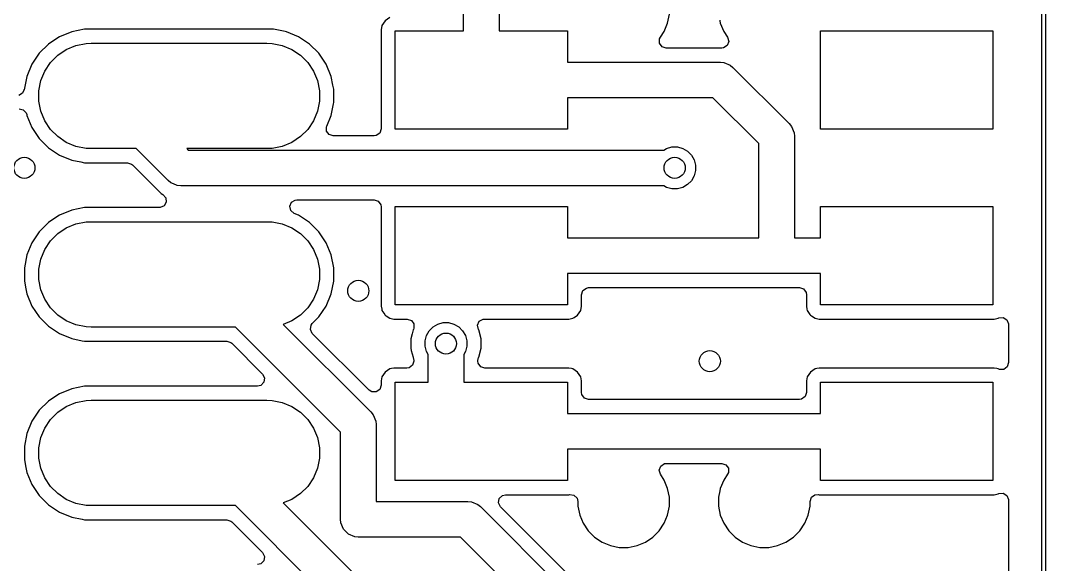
# Model space of a CAD drawing. Header units: inches. Extents: x 0.47 to 2.28, y -2.25 to -0.47.
# Drawn here: x 1.71 to 2.284, y -1.138 to -0.833 of the extents above; entities that cross this region are included whole.
import ezdxf

# ---------------------------------------------------------------- set-up
doc = ezdxf.new("R2010")
doc.units = ezdxf.units.IN
doc.header["$MEASUREMENT"] = 0
doc.layers.add('F.Cu', color=13, linetype='CONTINUOUS', true_color=0xc83434)

msp = doc.modelspace()

# ---------------------------------------------------------------- linework, layer by layer
at = {"layer": 'F.Cu', "linetype": 'CONTINUOUS'}
for p, q in [((1.9785, -0.5315), (1.9785, -0.83858)), ((1.9585, -0.83858), (1.9585, -0.53564)), ((2.28248, -2.08661), (2.28248, -0.62992)), ((2.28445, -0.62992), (2.28445, -2.08661)), ((1.9172, -0.83115), (1.91458, -0.83289)), ((2.07285, -0.83424), (2.07384, -0.82929)), ((1.74631, -0.83762), (1.73908, -0.83906)), ((1.85211, -0.83762), (1.74631, -0.83762)), ((1.74631, -0.83762), (1.74631, -0.83762)), ((1.85857, -0.8389), (1.85211, -0.83762)), ((1.85211, -0.83762), (1.85211, -0.83762)), ((1.9128, -0.8357), (1.91238, -0.83781)), ((1.91238, -0.83781), (1.91238, -0.83781)), ((1.91238, -0.83781), (1.91238, -0.89352)), ((1.91284, -0.8355), (1.9128, -0.8357)), ((1.91458, -0.83289), (1.91284, -0.8355)), ((1.91458, -0.83289), (1.91458, -0.83289)), ((2.07092, -0.8389), (2.07285, -0.83424)), ((2.10201, -0.83258), (2.10207, -0.83289)), ((2.10207, -0.83289), (2.10234, -0.83424)), ((2.10234, -0.83424), (2.10427, -0.8389)), ((1.73227, -0.84188), (1.72682, -0.84552)), ((1.73908, -0.83906), (1.73227, -0.84188)), ((1.73908, -0.83906), (1.73908, -0.83906)), ((1.73908, -0.83906), (1.73908, -0.83906)), ((1.85934, -0.83906), (1.85857, -0.8389)), ((1.86615, -0.84188), (1.85934, -0.83906)), ((1.87228, -0.84597), (1.86615, -0.84188)), ((1.92028, -0.8937), (1.92028, -0.83858)), ((1.92028, -0.83858), (1.9585, -0.83858)), ((1.9785, -0.83858), (2.01673, -0.83858)), ((2.01673, -0.83858), (2.01673, -0.85614)), ((2.06831, -0.84309), (2.06878, -0.84211)), ((2.06831, -0.84552), (2.06831, -0.84309)), ((2.06878, -0.84211), (2.07092, -0.8389)), ((2.06878, -0.84211), (2.06878, -0.84211)), ((2.10427, -0.8389), (2.10642, -0.84211)), ((2.10642, -0.84211), (2.10708, -0.84446)), ((2.15846, -0.8937), (2.15846, -0.83858)), ((2.15846, -0.83858), (2.25492, -0.83858)), ((2.25492, -0.83858), (2.25492, -0.8937)), ((1.72615, -0.84597), (1.72093, -0.85118)), ((1.72682, -0.84552), (1.72615, -0.84597)), ((1.73127, -0.85221), (1.73608, -0.849)), ((1.73608, -0.849), (1.74143, -0.84678)), ((1.74143, -0.84678), (1.74711, -0.84565)), ((1.74711, -0.84565), (1.75, -0.84551)), ((1.75, -0.84551), (1.84843, -0.84551)), ((1.84843, -0.84551), (1.85132, -0.84565)), ((1.85132, -0.84565), (1.857, -0.84678)), ((1.857, -0.84678), (1.86234, -0.849)), ((1.86234, -0.849), (1.86716, -0.85221)), ((1.87749, -0.85118), (1.87228, -0.84597)), ((2.06974, -0.84749), (2.06831, -0.84552)), ((2.07206, -0.84825), (2.06974, -0.84749)), ((2.09976, -0.84825), (2.07206, -0.84825)), ((2.09977, -0.84825), (2.09976, -0.84825)), ((2.10314, -0.84825), (2.09977, -0.84825)), ((2.10421, -0.8481), (2.10314, -0.84825)), ((2.10624, -0.84675), (2.10421, -0.8481)), ((2.10708, -0.84446), (2.10624, -0.84675)), ((1.72093, -0.85118), (1.71684, -0.85731)), ((1.72093, -0.85118), (1.72093, -0.85118)), ((1.72093, -0.85118), (1.72093, -0.85118)), ((1.72717, -0.85631), (1.73127, -0.85221)), ((1.86716, -0.85221), (1.87125, -0.85631)), ((1.88159, -0.85731), (1.87749, -0.85118)), ((1.71684, -0.85731), (1.71402, -0.86412)), ((1.72396, -0.86112), (1.72717, -0.85631)), ((1.87125, -0.85631), (1.87447, -0.86112)), ((1.88441, -0.86412), (1.88159, -0.85731)), ((2.01673, -0.85614), (2.10236, -0.85614)), ((2.10236, -0.85614), (2.10431, -0.85633)), ((2.10431, -0.85633), (2.10792, -0.85783)), ((2.10792, -0.85783), (2.10792, -0.85783)), ((2.10792, -0.85783), (2.10943, -0.85907)), ((2.10943, -0.85907), (2.14093, -0.89057)), ((1.71402, -0.86412), (1.71254, -0.87154)), ((1.71402, -0.86412), (1.71402, -0.86412)), ((1.71402, -0.86412), (1.71402, -0.86412)), ((1.72061, -0.87215), (1.72174, -0.86647)), ((1.72174, -0.86647), (1.72396, -0.86112)), ((1.87447, -0.86112), (1.87668, -0.86647)), ((1.87668, -0.86647), (1.87781, -0.87215)), ((1.88537, -0.86894), (1.88441, -0.86412)), ((1.71248, -0.87153), (1.71161, -0.87352)), ((1.71254, -0.87154), (1.71248, -0.87153)), ((1.72061, -0.87793), (1.72061, -0.87215)), ((1.87781, -0.87215), (1.87781, -0.87793)), ((1.88585, -0.87135), (1.88537, -0.86894)), ((1.88585, -0.87873), (1.88585, -0.87135)), ((1.71161, -0.87352), (1.70951, -0.87475)), ((1.72174, -0.88361), (1.72061, -0.87793)), ((1.87781, -0.87793), (1.87668, -0.88361)), ((2.09822, -0.87614), (2.01673, -0.87614)), ((2.01673, -0.87614), (2.01673, -0.8937)), ((2.12386, -0.90178), (2.09822, -0.87614)), ((1.70958, -0.88229), (1.71197, -0.88277)), ((1.71197, -0.88277), (1.71363, -0.88456)), ((1.72396, -0.88896), (1.72174, -0.88361)), ((1.87668, -0.88361), (1.87447, -0.88896)), ((1.88441, -0.88595), (1.88569, -0.87953)), ((1.88569, -0.87953), (1.88585, -0.87873)), ((1.71363, -0.88456), (1.71391, -0.88544)), ((1.71391, -0.88544), (1.71402, -0.88595)), ((1.71402, -0.88595), (1.71684, -0.89277)), ((1.72717, -0.89377), (1.72396, -0.88896)), ((1.87447, -0.88896), (1.87125, -0.89377)), ((1.8819, -0.89201), (1.88441, -0.88595)), ((1.71684, -0.89277), (1.72093, -0.89889)), ((1.73127, -0.89786), (1.72717, -0.89377)), ((1.87125, -0.89377), (1.86716, -0.89786)), ((1.88179, -0.8923), (1.8819, -0.89201)), ((1.88179, -0.89474), (1.88179, -0.8923)), ((1.88323, -0.89671), (1.88179, -0.89474)), ((1.91238, -0.89352), (1.91163, -0.89584)), ((2.01673, -0.8937), (1.92028, -0.8937)), ((2.14093, -0.89057), (2.14217, -0.89208)), ((2.14217, -0.89208), (2.14217, -0.89208)), ((2.14217, -0.89208), (2.14367, -0.89569)), ((2.25492, -0.8937), (2.15846, -0.8937)), ((1.72093, -0.89889), (1.72615, -0.90411)), ((1.73608, -0.90108), (1.73127, -0.89786)), ((1.74143, -0.9033), (1.73608, -0.90108)), ((1.86234, -0.90108), (1.857, -0.9033)), ((1.86716, -0.89786), (1.86234, -0.90108)), ((1.88554, -0.89746), (1.88323, -0.89671)), ((1.90844, -0.89746), (1.88554, -0.89746)), ((1.90966, -0.89727), (1.90844, -0.89746)), ((1.91163, -0.89584), (1.90966, -0.89727)), ((2.14367, -0.89569), (2.14386, -0.89764)), ((2.14386, -0.89764), (2.14386, -0.95457)), ((1.72615, -0.90411), (1.73227, -0.9082)), ((1.74711, -0.90442), (1.74143, -0.9033)), ((1.75, -0.90457), (1.74711, -0.90442)), ((1.77523, -0.90457), (1.75, -0.90457)), ((1.79309, -0.92243), (1.77523, -0.90457)), ((1.84843, -0.90457), (1.80351, -0.90457)), ((1.80351, -0.90457), (1.8043, -0.90535)), ((1.8043, -0.90535), (2.07067, -0.90535)), ((1.85132, -0.90442), (1.84843, -0.90457)), ((1.857, -0.9033), (1.85132, -0.90442)), ((2.07067, -0.90535), (2.07225, -0.90444)), ((2.07225, -0.90444), (2.07523, -0.90364)), ((2.07523, -0.90364), (2.07831, -0.90364)), ((2.07831, -0.90364), (2.08129, -0.90444)), ((2.08129, -0.90444), (2.08396, -0.90598)), ((2.08396, -0.90598), (2.08614, -0.90816)), ((2.12386, -0.95457), (2.12386, -0.90178)), ((1.73227, -0.9082), (1.73908, -0.91102)), ((1.73908, -0.91102), (1.74424, -0.91205)), ((1.74424, -0.91205), (1.74631, -0.91246)), ((1.74631, -0.91246), (1.74631, -0.91246)), ((1.74631, -0.91246), (1.77033, -0.91246)), ((1.77033, -0.91246), (1.77264, -0.91321)), ((2.08614, -0.90816), (2.08768, -0.91083)), ((2.08768, -0.91083), (2.08848, -0.91381)), ((1.77264, -0.91321), (1.77311, -0.91362)), ((1.77311, -0.91362), (1.78584, -0.92634)), ((2.08848, -0.9169), (2.08768, -0.91987)), ((2.08848, -0.91381), (2.08848, -0.9169)), ((1.7946, -0.92367), (1.79309, -0.92243)), ((1.79609, -0.92429), (1.7946, -0.92367)), ((1.7946, -0.92367), (1.7946, -0.92367)), ((2.08614, -0.92254), (2.08396, -0.92472)), ((2.08768, -0.91987), (2.08614, -0.92254)), ((1.78584, -0.92634), (1.78584, -0.92634)), ((1.78584, -0.92634), (1.78917, -0.92967)), ((1.78917, -0.92967), (1.79019, -0.93026)), ((1.79821, -0.92516), (1.79609, -0.92429)), ((1.80016, -0.92535), (1.79821, -0.92516)), ((1.79821, -0.92516), (1.79821, -0.92516)), ((2.07067, -0.92535), (1.80016, -0.92535)), ((2.07225, -0.92627), (2.07067, -0.92535)), ((2.07523, -0.92706), (2.07225, -0.92627)), ((2.07831, -0.92706), (2.07523, -0.92706)), ((2.08129, -0.92627), (2.07831, -0.92706)), ((2.08396, -0.92472), (2.08129, -0.92627)), ((1.79019, -0.93026), (1.79182, -0.93207)), ((1.79207, -0.93449), (1.79086, -0.93661)), ((1.79182, -0.93207), (1.79207, -0.93449)), ((1.86121, -0.93688), (1.86214, -0.93463)), ((1.86214, -0.93463), (1.86422, -0.93336)), ((1.86422, -0.93336), (1.86514, -0.93325)), ((1.86514, -0.93325), (1.90844, -0.93325)), ((1.90844, -0.93325), (1.91076, -0.934)), ((1.91076, -0.934), (1.91219, -0.93597)), ((1.73908, -0.93906), (1.73227, -0.94188)), ((1.74631, -0.93762), (1.73908, -0.93906)), ((1.73908, -0.93906), (1.73908, -0.93906)), ((1.73908, -0.93906), (1.73908, -0.93906)), ((1.78822, -0.93762), (1.74631, -0.93762)), ((1.78863, -0.9376), (1.78822, -0.93762)), ((1.79086, -0.93661), (1.78863, -0.9376)), ((1.86178, -0.93925), (1.86121, -0.93688)), ((1.86363, -0.94083), (1.86178, -0.93925)), ((1.86615, -0.94188), (1.86363, -0.94083)), ((1.91219, -0.93597), (1.91238, -0.93719)), ((1.91238, -0.93719), (1.91238, -0.9929)), ((1.92028, -0.99213), (1.92028, -0.93701)), ((1.92028, -0.93701), (2.01673, -0.93701)), ((2.01673, -0.93701), (2.01673, -0.95457)), ((2.15846, -0.95457), (2.15846, -0.93701)), ((2.15846, -0.93701), (2.25492, -0.93701)), ((2.25492, -0.93701), (2.25492, -0.99213)), ((1.72615, -0.94597), (1.72093, -0.95118)), ((1.72805, -0.9447), (1.72615, -0.94597)), ((1.73227, -0.94188), (1.72805, -0.9447)), ((1.73608, -0.949), (1.74143, -0.94678)), ((1.74143, -0.94678), (1.74711, -0.94565)), ((1.74711, -0.94565), (1.75, -0.94551)), ((1.75, -0.94551), (1.84843, -0.94551)), ((1.84843, -0.94551), (1.85132, -0.94565)), ((1.85132, -0.94565), (1.857, -0.94678)), ((1.857, -0.94678), (1.86234, -0.949)), ((1.87228, -0.94597), (1.86615, -0.94188)), ((1.87749, -0.95118), (1.87228, -0.94597)), ((1.72093, -0.95118), (1.71684, -0.95731)), ((1.72093, -0.95118), (1.72093, -0.95118)), ((1.72093, -0.95118), (1.72093, -0.95118)), ((1.72717, -0.95631), (1.73127, -0.95221)), ((1.73127, -0.95221), (1.73608, -0.949)), ((1.86234, -0.949), (1.86716, -0.95221)), ((1.86716, -0.95221), (1.87125, -0.95631)), ((1.88159, -0.95731), (1.87749, -0.95118)), ((1.71684, -0.95731), (1.71402, -0.96412)), ((1.72396, -0.96112), (1.72717, -0.95631)), ((1.87125, -0.95631), (1.87447, -0.96112)), ((1.88441, -0.96412), (1.88159, -0.95731)), ((2.01673, -0.95457), (2.12386, -0.95457)), ((2.14386, -0.95457), (2.15846, -0.95457)), ((1.71402, -0.96412), (1.71258, -0.97135)), ((1.71402, -0.96412), (1.71402, -0.96412)), ((1.71402, -0.96412), (1.71402, -0.96412)), ((1.72174, -0.96647), (1.72396, -0.96112)), ((1.87447, -0.96112), (1.87668, -0.96647)), ((1.88585, -0.97135), (1.88441, -0.96412)), ((1.72061, -0.97215), (1.72174, -0.96647)), ((1.87668, -0.96647), (1.87781, -0.97215)), ((1.71258, -0.97135), (1.71258, -0.97873)), ((1.72061, -0.97793), (1.72061, -0.97215)), ((1.87781, -0.97215), (1.87781, -0.97793)), ((1.88585, -0.97873), (1.88585, -0.97135)), ((2.13386, -0.97457), (2.01673, -0.97457)), ((2.01673, -0.97457), (2.01673, -0.99213)), ((2.15846, -0.97457), (2.13386, -0.97457)), ((2.15846, -0.99213), (2.15846, -0.97457)), ((1.71258, -0.97873), (1.71347, -0.98321)), ((1.72174, -0.98361), (1.72061, -0.97793)), ((1.87781, -0.97793), (1.87668, -0.98361)), ((1.88441, -0.98595), (1.88585, -0.97873)), ((1.71347, -0.98321), (1.71402, -0.98595)), ((1.71402, -0.98595), (1.71684, -0.99277)), ((1.72396, -0.98896), (1.72174, -0.98361)), ((1.87668, -0.98361), (1.87447, -0.98896)), ((1.88159, -0.99277), (1.88441, -0.98595)), ((2.02463, -0.9864), (2.02538, -0.98409)), ((2.02463, -0.9929), (2.02463, -0.9864)), ((2.02538, -0.98409), (2.02735, -0.98265)), ((2.02735, -0.98265), (2.02857, -0.98246)), ((2.02857, -0.98246), (2.1315, -0.98246)), ((2.1315, -0.98246), (2.13621, -0.98246)), ((2.13621, -0.98246), (2.14663, -0.98246)), ((2.14663, -0.98246), (2.14895, -0.98321)), ((2.14895, -0.98321), (2.15038, -0.98519)), ((2.15038, -0.98519), (2.15057, -0.9864)), ((2.15057, -0.9864), (2.15057, -0.9929)), ((1.71684, -0.99277), (1.72093, -0.99889)), ((1.72717, -0.99377), (1.72396, -0.98896)), ((1.87447, -0.98896), (1.87125, -0.99377)), ((1.87749, -0.99889), (1.88159, -0.99277)), ((1.91238, -0.9929), (1.91269, -0.99444)), ((2.01673, -0.99213), (1.92028, -0.99213)), ((2.02417, -0.99521), (2.02463, -0.9929)), ((2.15057, -0.9929), (2.15088, -0.99444)), ((2.25492, -0.99213), (2.15846, -0.99213)), ((1.73127, -0.99786), (1.72717, -0.99377)), ((1.73608, -1.00108), (1.73127, -0.99786)), ((1.86716, -0.99786), (1.86234, -1.00108)), ((1.87125, -0.99377), (1.86716, -0.99786)), ((1.91269, -0.99444), (1.91284, -0.99521)), ((1.91284, -0.99521), (1.91437, -0.9975)), ((1.91437, -0.9975), (1.91458, -0.99782)), ((1.91458, -0.99782), (1.91524, -0.99825)), ((1.91524, -0.99825), (1.9172, -0.99956)), ((2.02047, -0.99912), (2.02242, -0.99782)), ((2.02242, -0.99782), (2.02417, -0.99521)), ((2.15088, -0.99444), (2.15103, -0.99521)), ((2.15103, -0.99521), (2.15256, -0.9975)), ((2.15256, -0.9975), (2.15277, -0.99782)), ((2.15277, -0.99782), (2.15343, -0.99825)), ((2.15343, -0.99825), (2.15538, -0.99956)), ((1.72093, -0.99889), (1.72615, -1.00411)), ((1.72615, -1.00411), (1.73227, -1.0082)), ((1.74143, -1.0033), (1.73608, -1.00108)), ((1.74711, -1.00442), (1.74143, -1.0033)), ((1.75, -1.00457), (1.74711, -1.00442)), ((1.86234, -1.00108), (1.85761, -1.00304)), ((1.85761, -1.00304), (1.90668, -1.05211)), ((1.87274, -1.00595), (1.87312, -1.00354)), ((1.87312, -1.00354), (1.87384, -1.00254)), ((1.87384, -1.00254), (1.87749, -0.99889)), ((1.87749, -0.99889), (1.87749, -0.99889)), ((1.87749, -0.99889), (1.87749, -0.99889)), ((1.9172, -0.99956), (1.9172, -0.99956)), ((1.9172, -0.99956), (1.9172, -0.99956)), ((1.9172, -0.99956), (1.9195, -1.00002)), ((1.9195, -1.00002), (1.92702, -1.00002)), ((1.92702, -1.00002), (1.92934, -1.00077)), ((1.92934, -1.00077), (1.93077, -1.00274)), ((1.93077, -1.00274), (1.93077, -1.00518)), ((1.93929, -1.00659), (1.94147, -1.00441)), ((1.94147, -1.00441), (1.94414, -1.00287)), ((1.94414, -1.00287), (1.94712, -1.00207)), ((1.94712, -1.00207), (1.9502, -1.00207)), ((1.9502, -1.00207), (1.95318, -1.00287)), ((1.95318, -1.00287), (1.95585, -1.00441)), ((1.95585, -1.00441), (1.95803, -1.00659)), ((1.96638, -1.00355), (1.96737, -1.00132)), ((1.96688, -1.00593), (1.96638, -1.00355)), ((1.96737, -1.00132), (1.96948, -1.00011)), ((1.96948, -1.00011), (1.9703, -1.00002)), ((1.9703, -1.00002), (2.01751, -1.00002)), ((2.01751, -1.00002), (2.01981, -0.99956)), ((2.01751, -1.00002), (2.01751, -1.00002)), ((2.01981, -0.99956), (2.02047, -0.99912)), ((2.01981, -0.99956), (2.01981, -0.99956)), ((2.01981, -0.99956), (2.01981, -0.99956)), ((2.15538, -0.99956), (2.15538, -0.99956)), ((2.15538, -0.99956), (2.15538, -0.99956)), ((2.15538, -0.99956), (2.15769, -1.00002)), ((2.15769, -1.00002), (2.15769, -1.00002)), ((2.15769, -1.00002), (2.2557, -1.00002)), ((2.2557, -1.00002), (2.258, -0.99956)), ((2.2557, -1.00002), (2.2557, -1.00002)), ((2.258, -0.99956), (2.25831, -0.99943)), ((2.258, -0.99956), (2.258, -0.99956)), ((2.25831, -0.99943), (2.26074, -0.99924)), ((2.26074, -0.99924), (2.26282, -1.00052)), ((2.26282, -1.00052), (2.26375, -1.00277)), ((2.26375, -1.00277), (2.26376, -1.00308)), ((2.26376, -1.00308), (2.26376, -1.02448)), ((1.73227, -1.0082), (1.73908, -1.01102)), ((1.83085, -1.00457), (1.75, -1.00457)), ((1.88961, -1.06333), (1.83085, -1.00457)), ((1.87384, -1.00812), (1.87274, -1.00595)), ((1.90565, -1.03992), (1.87384, -1.00812)), ((1.92974, -1.00825), (1.92896, -1.01119)), ((1.9303, -1.00617), (1.92974, -1.00825)), ((1.93043, -1.00595), (1.9303, -1.00617)), ((1.93044, -1.00593), (1.93043, -1.00595)), ((1.93077, -1.00518), (1.93044, -1.00593)), ((1.93695, -1.01224), (1.93775, -1.00926)), ((1.93775, -1.00926), (1.93929, -1.00659)), ((1.95803, -1.00659), (1.95957, -1.00926)), ((1.95957, -1.00926), (1.96037, -1.01224)), ((1.96702, -1.00617), (1.96688, -1.00593)), ((1.96837, -1.01119), (1.96702, -1.00617)), ((1.73908, -1.01102), (1.74487, -1.01217)), ((1.74487, -1.01217), (1.74631, -1.01246)), ((1.74631, -1.01246), (1.74631, -1.01246)), ((1.74631, -1.01246), (1.82594, -1.01246)), ((1.82594, -1.01246), (1.82826, -1.01321)), ((1.82826, -1.01321), (1.82873, -1.01362)), ((1.82873, -1.01362), (1.846, -1.03089)), ((1.92896, -1.01119), (1.92896, -1.01637)), ((1.93695, -1.01532), (1.93695, -1.01224)), ((1.93775, -1.0183), (1.93695, -1.01532)), ((1.96037, -1.01532), (1.95957, -1.0183)), ((1.96037, -1.01224), (1.96037, -1.01532)), ((1.96837, -1.01637), (1.96837, -1.01119)), ((1.92896, -1.01637), (1.92929, -1.01763)), ((1.92929, -1.01763), (1.9303, -1.02139)), ((1.9303, -1.02139), (1.9304, -1.02162)), ((1.9304, -1.02162), (1.93034, -1.02165)), ((1.93034, -1.02165), (1.93077, -1.02325)), ((1.93866, -1.01988), (1.93775, -1.0183)), ((1.93866, -1.03543), (1.93866, -1.01988)), ((1.95957, -1.0183), (1.95866, -1.01988)), ((1.95866, -1.01988), (1.95866, -1.03543)), ((1.96656, -1.02325), (1.96698, -1.02165)), ((1.96692, -1.02162), (1.96702, -1.02139)), ((1.96698, -1.02165), (1.96692, -1.02162)), ((1.96702, -1.02139), (1.96837, -1.01637)), ((1.96702, -1.02139), (1.96702, -1.02139)), ((1.92804, -1.02735), (1.92682, -1.02754)), ((1.93001, -1.02591), (1.92804, -1.02735)), ((1.93077, -1.0236), (1.93001, -1.02591)), ((1.93077, -1.02325), (1.93077, -1.0236)), ((1.96656, -1.0236), (1.96656, -1.02325)), ((1.96675, -1.02481), (1.96656, -1.0236)), ((1.96818, -1.02679), (1.96675, -1.02481)), ((1.9705, -1.02754), (1.96818, -1.02679)), ((2.26301, -1.0268), (2.26104, -1.02823)), ((2.26376, -1.02448), (2.26301, -1.0268)), ((1.846, -1.03089), (1.84711, -1.03306)), ((1.84711, -1.03306), (1.84673, -1.03547)), ((1.91284, -1.03235), (1.91261, -1.0335)), ((1.91458, -1.02974), (1.91284, -1.03235)), ((1.9172, -1.028), (1.91458, -1.02974)), ((1.91458, -1.02974), (1.91458, -1.02974)), ((1.91818, -1.0278), (1.9172, -1.028)), ((1.9195, -1.02754), (1.91818, -1.0278)), ((1.92682, -1.02754), (1.9195, -1.02754)), ((2.01751, -1.02754), (1.9705, -1.02754)), ((2.01904, -1.02784), (2.01751, -1.02754)), ((2.01751, -1.02754), (2.01751, -1.02754)), ((2.01981, -1.028), (2.01904, -1.02784)), ((2.02241, -1.02974), (2.01981, -1.028)), ((2.02242, -1.02974), (2.02241, -1.02974)), ((2.02417, -1.03235), (2.02242, -1.02974)), ((2.02242, -1.02974), (2.02242, -1.02974)), ((2.02463, -1.03466), (2.02417, -1.03235)), ((2.02417, -1.03235), (2.02417, -1.03235)), ((2.02417, -1.03235), (2.02417, -1.03235)), ((2.15103, -1.03235), (2.1508, -1.0335)), ((2.15277, -1.02974), (2.15103, -1.03235)), ((2.15538, -1.028), (2.15277, -1.02974)), ((2.15277, -1.02974), (2.15277, -1.02974)), ((2.15637, -1.0278), (2.15538, -1.028)), ((2.15769, -1.02754), (2.15637, -1.0278)), ((2.2557, -1.02754), (2.15769, -1.02754)), ((2.25723, -1.02784), (2.2557, -1.02754)), ((2.258, -1.028), (2.25723, -1.02784)), ((2.25831, -1.02812), (2.258, -1.028)), ((2.2586, -1.02823), (2.25831, -1.02812)), ((2.26104, -1.02823), (2.2586, -1.02823)), ((1.74631, -1.03762), (1.73908, -1.03906)), ((1.84322, -1.03762), (1.74631, -1.03762)), ((1.84501, -1.03719), (1.84322, -1.03762)), ((1.84673, -1.03547), (1.84501, -1.03719)), ((1.91238, -1.03714), (1.91163, -1.03945)), ((1.91261, -1.0335), (1.91238, -1.03466)), ((1.91238, -1.03466), (1.91238, -1.03466)), ((1.91238, -1.03466), (1.91238, -1.03714)), ((1.92028, -1.09055), (1.92028, -1.03543)), ((1.92028, -1.03543), (1.93866, -1.03543)), ((1.95866, -1.03543), (2.01673, -1.03543)), ((2.01673, -1.03543), (2.01673, -1.05299)), ((2.02463, -1.04116), (2.02463, -1.03466)), ((2.02463, -1.03466), (2.02463, -1.03466)), ((2.1508, -1.0335), (2.15057, -1.03466)), ((2.15057, -1.03466), (2.15057, -1.03466)), ((2.15057, -1.03466), (2.15057, -1.04116)), ((2.15846, -1.05299), (2.15846, -1.03543)), ((2.15846, -1.03543), (2.25492, -1.03543)), ((2.25492, -1.03543), (2.25492, -1.09055)), ((1.72858, -1.04435), (1.72615, -1.04597)), ((1.73227, -1.04188), (1.72858, -1.04435)), ((1.73908, -1.03906), (1.73227, -1.04188)), ((1.73908, -1.03906), (1.73908, -1.03906)), ((1.73908, -1.03906), (1.73908, -1.03906)), ((1.90722, -1.04089), (1.90565, -1.03992)), ((1.90966, -1.04089), (1.90722, -1.04089)), ((1.91163, -1.03945), (1.90966, -1.04089)), ((2.02482, -1.04237), (2.02463, -1.04116)), ((2.02625, -1.04435), (2.02482, -1.04237)), ((2.02857, -1.0451), (2.02625, -1.04435)), ((2.14982, -1.04347), (2.14785, -1.04491)), ((2.15057, -1.04116), (2.14982, -1.04347)), ((1.72615, -1.04597), (1.72093, -1.05118)), ((1.73127, -1.05221), (1.73608, -1.049)), ((1.73608, -1.049), (1.74143, -1.04678)), ((1.74143, -1.04678), (1.74711, -1.04565)), ((1.74711, -1.04565), (1.75, -1.04551)), ((1.75, -1.04551), (1.84843, -1.04551)), ((1.84843, -1.04551), (1.85132, -1.04565)), ((1.85132, -1.04565), (1.857, -1.04678)), ((1.857, -1.04678), (1.86234, -1.049)), ((1.86234, -1.049), (1.86716, -1.05221)), ((2.14663, -1.0451), (2.02857, -1.0451)), ((2.14785, -1.04491), (2.14663, -1.0451)), ((1.72093, -1.05118), (1.71684, -1.05731)), ((1.72093, -1.05118), (1.72093, -1.05118)), ((1.72093, -1.05118), (1.72093, -1.05118)), ((1.72717, -1.05631), (1.73127, -1.05221)), ((1.86716, -1.05221), (1.87125, -1.05631)), ((1.90668, -1.05211), (1.90792, -1.05363)), ((1.90792, -1.05363), (1.90941, -1.05723)), ((2.01673, -1.05299), (2.15846, -1.05299)), ((1.71684, -1.05731), (1.71402, -1.06412)), ((1.72174, -1.06647), (1.72396, -1.06112)), ((1.72396, -1.06112), (1.72717, -1.05631)), ((1.87125, -1.05631), (1.87447, -1.06112)), ((1.87447, -1.06112), (1.87668, -1.06647)), ((1.90941, -1.05723), (1.90961, -1.05918)), ((1.90961, -1.05918), (1.90961, -1.1022)), ((1.71402, -1.06412), (1.71258, -1.07135)), ((1.71402, -1.06412), (1.71402, -1.06412)), ((1.71402, -1.06412), (1.71402, -1.06412)), ((1.72061, -1.07215), (1.72174, -1.06647)), ((1.87668, -1.06647), (1.87781, -1.07215)), ((1.88961, -1.1122), (1.88961, -1.06333)), ((1.71258, -1.07135), (1.71258, -1.07873)), ((1.72061, -1.07793), (1.72061, -1.07215)), ((1.87781, -1.07215), (1.87781, -1.07793)), ((2.15846, -1.07299), (2.01673, -1.07299)), ((2.01673, -1.07299), (2.01673, -1.09055)), ((2.15846, -1.09055), (2.15846, -1.07299)), ((1.71258, -1.07873), (1.71329, -1.08231)), ((1.72174, -1.08361), (1.72061, -1.07793)), ((1.87781, -1.07793), (1.87668, -1.08361)), ((1.71329, -1.08231), (1.71402, -1.08595)), ((1.72396, -1.08896), (1.72174, -1.08361)), ((1.87668, -1.08361), (1.87447, -1.08896)), ((2.06812, -1.08467), (2.06896, -1.08239)), ((2.06878, -1.08702), (2.06812, -1.08467)), ((2.06896, -1.08239), (2.07099, -1.08103)), ((2.07099, -1.08103), (2.07206, -1.08089)), ((2.07206, -1.08089), (2.10314, -1.08089)), ((2.10314, -1.08089), (2.10546, -1.08164)), ((2.10546, -1.08164), (2.10689, -1.08361)), ((2.10689, -1.08361), (2.10689, -1.08605)), ((1.71402, -1.08595), (1.71684, -1.09276)), ((1.72717, -1.09377), (1.72396, -1.08896)), ((1.87447, -1.08896), (1.87125, -1.09377)), ((2.01673, -1.09055), (1.92028, -1.09055)), ((2.07092, -1.09023), (2.06878, -1.08702)), ((2.07285, -1.09489), (2.07092, -1.09023)), ((2.10427, -1.09023), (2.10234, -1.09489)), ((2.10642, -1.08702), (2.10427, -1.09023)), ((2.10689, -1.08605), (2.10642, -1.08702)), ((2.25492, -1.09055), (2.15846, -1.09055)), ((1.71684, -1.09276), (1.72093, -1.09889)), ((1.73127, -1.09786), (1.72717, -1.09377)), ((1.87125, -1.09377), (1.86716, -1.09786)), ((2.07384, -1.09984), (2.07285, -1.09489)), ((2.10207, -1.09624), (2.10136, -1.09984)), ((2.10234, -1.09489), (2.10207, -1.09624)), ((1.72093, -1.09889), (1.72615, -1.10411)), ((1.73608, -1.10108), (1.73127, -1.09786)), ((1.74143, -1.1033), (1.73608, -1.10108)), ((1.86234, -1.10108), (1.85761, -1.10304)), ((1.86716, -1.09786), (1.86234, -1.10108)), ((1.97816, -1.103), (1.97855, -1.1006)), ((1.97855, -1.1006), (1.98027, -1.09887)), ((1.98027, -1.09887), (1.98206, -1.09844)), ((1.98206, -1.09844), (2.01751, -1.09844)), ((2.01751, -1.09844), (2.01791, -1.09837)), ((2.01751, -1.09844), (2.01751, -1.09844)), ((2.01791, -1.09837), (2.02033, -1.09865)), ((2.02033, -1.09865), (2.02212, -1.10031)), ((2.02212, -1.10031), (2.02262, -1.10223)), ((2.07384, -1.10488), (2.07384, -1.09984)), ((2.10136, -1.09984), (2.10136, -1.10488)), ((2.15258, -1.10223), (2.15333, -1.09992)), ((2.15333, -1.09992), (2.1553, -1.09848)), ((2.1553, -1.09848), (2.15729, -1.09837)), ((2.15729, -1.09837), (2.15769, -1.09844)), ((2.15769, -1.09844), (2.15769, -1.09844)), ((2.15769, -1.09844), (2.2557, -1.09844)), ((2.2557, -1.09844), (2.258, -1.09799)), ((2.2557, -1.09844), (2.2557, -1.09844)), ((2.258, -1.09799), (2.25831, -1.09786)), ((2.258, -1.09799), (2.258, -1.09799)), ((2.25831, -1.09786), (2.26074, -1.09767)), ((2.26074, -1.09767), (2.26282, -1.09894)), ((2.26282, -1.09894), (2.26375, -1.10119)), ((2.26375, -1.10119), (2.26376, -1.1015)), ((2.26376, -1.1015), (2.26376, -1.19275)), ((1.72615, -1.10411), (1.73227, -1.1082)), ((1.74711, -1.10442), (1.74143, -1.1033)), ((1.75, -1.10457), (1.74711, -1.10442)), ((1.83085, -1.10457), (1.75, -1.10457)), ((1.92217, -1.19589), (1.83085, -1.10457)), ((1.85761, -1.10304), (1.93338, -1.17882)), ((1.90961, -1.1022), (1.96099, -1.1022)), ((1.96099, -1.1022), (1.96295, -1.1024)), ((1.96295, -1.1024), (1.96655, -1.10389)), ((1.96655, -1.10389), (1.96655, -1.10389)), ((1.96655, -1.10389), (1.96807, -1.10513)), ((1.96807, -1.10513), (2.08817, -1.22524)), ((1.97927, -1.10518), (1.97816, -1.103)), ((2.0798, -1.20571), (1.97927, -1.10518)), ((2.02262, -1.10223), (2.02262, -1.10488)), ((2.02262, -1.10488), (2.0236, -1.10983)), ((2.07285, -1.10983), (2.07384, -1.10488)), ((2.10136, -1.10488), (2.10234, -1.10983)), ((2.15159, -1.10983), (2.15258, -1.10488)), ((2.15258, -1.10488), (2.15258, -1.10223)), ((1.73227, -1.1082), (1.73908, -1.11102)), ((1.73908, -1.11102), (1.74487, -1.11217)), ((1.74487, -1.11217), (1.74631, -1.11246)), ((1.74631, -1.11246), (1.74631, -1.11246)), ((1.74631, -1.11246), (1.82594, -1.11246)), ((1.82594, -1.11246), (1.82826, -1.11321)), ((1.82826, -1.11321), (1.82873, -1.11362)), ((1.82873, -1.11362), (1.846, -1.13089)), ((1.8898, -1.11416), (1.88961, -1.1122)), ((2.0236, -1.10983), (2.02553, -1.11449)), ((2.07092, -1.11449), (2.07285, -1.10983)), ((2.10234, -1.10983), (2.10427, -1.11449)), ((2.14966, -1.11449), (2.15159, -1.10983)), ((1.89129, -1.11776), (1.8898, -1.11416)), ((1.89405, -1.12052), (1.89129, -1.11776)), ((2.02553, -1.11449), (2.02834, -1.11869)), ((2.02834, -1.11869), (2.0319, -1.12225)), ((2.06455, -1.12225), (2.06812, -1.11869)), ((2.06812, -1.11869), (2.07092, -1.11449)), ((2.10427, -1.11449), (2.10708, -1.11869)), ((2.10708, -1.11869), (2.11064, -1.12225)), ((2.14329, -1.12225), (2.14686, -1.11869)), ((2.14686, -1.11869), (2.14966, -1.11449)), ((1.89766, -1.12201), (1.89405, -1.12052)), ((1.89961, -1.1222), (1.89766, -1.12201)), ((1.95685, -1.1222), (1.89961, -1.1222)), ((2.0711, -1.23645), (1.95685, -1.1222)), ((2.0319, -1.12225), (2.0361, -1.12506)), ((2.0361, -1.12506), (2.04076, -1.12699)), ((2.0557, -1.12699), (2.06036, -1.12506)), ((2.06036, -1.12506), (2.06455, -1.12225)), ((2.11064, -1.12225), (2.11484, -1.12506)), ((2.11484, -1.12506), (2.1195, -1.12699)), ((2.13444, -1.12699), (2.1391, -1.12506)), ((2.1391, -1.12506), (2.14329, -1.12225)), ((2.04076, -1.12699), (2.04571, -1.12797)), ((2.04571, -1.12797), (2.04571, -1.12797)), ((2.04571, -1.12797), (2.05075, -1.12797)), ((2.05075, -1.12797), (2.0557, -1.12699)), ((2.05075, -1.12797), (2.05075, -1.12797)), ((2.1195, -1.12699), (2.12445, -1.12797)), ((2.12445, -1.12797), (2.12445, -1.12797)), ((2.12445, -1.12797), (2.12949, -1.12797)), ((2.12949, -1.12797), (2.13444, -1.12699)), ((2.12949, -1.12797), (2.12949, -1.12797)), ((1.84673, -1.13547), (1.84501, -1.13719)), ((1.846, -1.13089), (1.84711, -1.13306)), ((1.84711, -1.13306), (1.84673, -1.13547)), ((1.84501, -1.13719), (1.84322, -1.13762))]:
    msp.add_line(p, q, dxfattribs=at)
at = {"layer": 'F.Cu'}
for centre in [(1.7126, -0.91535), (2.07677, -0.91535), (1.89961, -0.98425), (1.94866, -1.01378), (2.09646, -1.02362)]:
    msp.add_circle(centre, 0.00591, dxfattribs=at)

doc.saveas('drawing.dxf')
